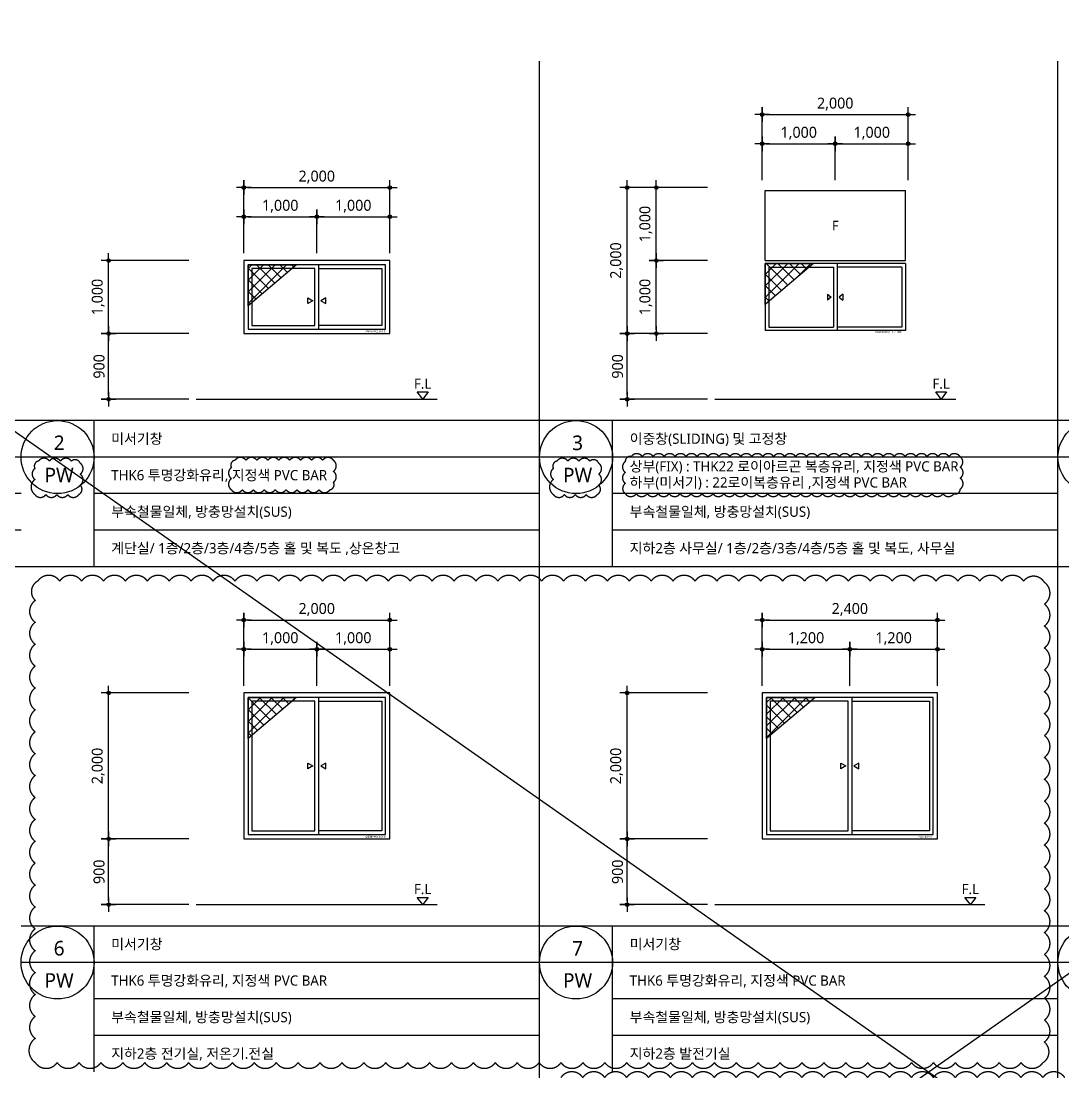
# Model space of a CAD drawing. Header units: millimetres. Extents: x 37653813 to 38677796, y 586285 to 874285.
# Drawn here: x 38523963 to 38538232, y 663783 to 678183 of the extents above; entities that cross this region are included whole.
import ezdxf
from ezdxf.enums import TextEntityAlignment as Align

# ---------------------------------------------------------------- set-up
doc = ezdxf.new("R2010")
doc.units = ezdxf.units.MM
doc.header["$LTSCALE"] = 1000
doc.header["$MEASUREMENT"] = 0
doc.header["$PDSIZE"] = -10
doc.linetypes.add('ACAD_ISO03W100', pattern=[30, 12, -18])
doc.linetypes.add('CEN', pattern=[62, 60, -1, 0, -1])
doc.layers.get('0').update_dxf_attribs({"linetype": 'CONTINUOUS'})
doc.layers.get('Defpoints').update_dxf_attribs({"color": 161, "linetype": 'CONTINUOUS'})
for name, color, linetype in [('BOX', 6, 'CONTINUOUS'), ('center(창호)', 1, 'CEN'), ('dim0', 7, 'CONTINUOUS'), ('hatch', 8, 'CONTINUOUS'), ('SYM', 7, 'CONTINUOUS'), ('TEX', 3, 'CONTINUOUS'), ('TEXT', 3, 'CONTINUOUS'), ('txt', 3, 'CONTINUOUS'), ('VE변경사항적용-20220616', 10, 'CONTINUOUS'), ('WID', 4, 'CONTINUOUS'), ('WIN-G', 252, 'CONTINUOUS')]:
    doc.layers.add(name, color=color, linetype=linetype)
doc.styles.add('나눔바른고딕', font='NanumBarunGothic.ttf')
doc.dimstyles.new('A1-100', dxfattribs={"dimtxt": 3, "dimasz": 1, "dimexe": 2, "dimexo": 2, "dimgap": 1, "dimtad": 1, "dimdec": 0, "dimzin": 12, "dimdsep": 46, "dimlunit": 6, "dimtxsty": '나눔바른고딕', "dimblk1": 'DIMDOT', "dimblk2": 'DIMDOT', "dimsah": 1, "dimcen": -1, "dimdle": 2, "dimclrd": 256, "dimclre": 256, "dimclrt": 3, "dimadec": 0, "dimazin": 0, "dimtfac": 1, "dimtdec": 0, "dimtix": 1, "dimtmove": 2, "dimatfit": 3, "dimldrblk": 'DIMDOT', "dimfxl": 1, "dimtvp": 1, "dimtolj": 1, "dimtzin": 12, "dimlwd": -1, "dimlwe": -1, "dimarcsym": 0})

# ---------------------------------------------------------------- blocks, each defined once
blk = doc.blocks.new('DIMDOT')
at = {"linetype": 'Continuous'}
for p, q in [((-2, 0), (2, 0)), ((0, -2), (0, 2))]:
    blk.add_line(p, q, dxfattribs=at)
for radius in [0.5, 0.25]:
    blk.add_circle((0, 0), radius, dxfattribs=at)
blk = doc.blocks.new('*D641')
at = {"layer": 'Defpoints', "color": 0, "transparency": 16777216}
for p in [(38532663, 674901), (38533463, 674901), (38533463, 673901)]:
    blk.add_point(p, dxfattribs=at)
at = {"layer": 'dim0', "transparency": 16777216}
for p, q in [((38533363, 674901), (38532563, 674901)), ((38532663, 673951), (38532663, 674851)), ((38533363, 673901), (38532563, 673901))]:
    blk.add_line(p, q, dxfattribs=at)
at = {"layer": 'dim0', "transparency": 16777216, "xscale": 50, "yscale": 50, "zscale": 50}
for p, rotation in [((38532663, 674901), 90), ((38532663, 673901), 270)]:
    blk.add_blockref('DIMDOT', p, dxfattribs=dict(at, rotation=rotation))
at = {"layer": 'dim0', "color": 3, "transparency": 16777216, "insert": (38532520, 674401), "char_height": 150, "attachment_point": 5, "rotation": 90, "style": '나눔바른고딕'}
blk.add_mtext('\\A1;1,000', dxfattribs=at)
blk = doc.blocks.new('*D642')
at = {"layer": 'Defpoints', "color": 0, "transparency": 16777216}
for p in [(38532263, 673901), (38533463, 673901), (38533463, 673001)]:
    blk.add_point(p, dxfattribs=at)
at = {"layer": 'dim0', "transparency": 16777216}
for p, q in [((38533363, 673901), (38532163, 673901)), ((38532263, 673051), (38532263, 673851)), ((38533363, 673001), (38532163, 673001))]:
    blk.add_line(p, q, dxfattribs=at)
at = {"layer": 'dim0', "transparency": 16777216, "xscale": 50, "yscale": 50, "zscale": 50}
for p, rotation in [((38532263, 673901), 90), ((38532263, 673001), 270)]:
    blk.add_blockref('DIMDOT', p, dxfattribs=dict(at, rotation=rotation))
at = {"layer": 'dim0', "color": 3, "transparency": 16777216, "insert": (38532132, 673451), "char_height": 150, "attachment_point": 5, "rotation": 90, "style": '나눔바른고딕'}
blk.add_mtext('\\A1;900', dxfattribs=at)
blk = doc.blocks.new('*D643')
at = {"layer": 'Defpoints', "color": 0, "transparency": 16777216}
for p in [(38535113, 676501), (38534113, 675901), (38535113, 675901)]:
    blk.add_point(p, dxfattribs=at)
at = {"layer": 'dim0', "transparency": 16777216}
for p, q in [((38534113, 676001), (38534113, 676601)), ((38535113, 676001), (38535113, 676601)), ((38534163, 676501), (38535063, 676501))]:
    blk.add_line(p, q, dxfattribs=at)
at = {"layer": 'dim0', "transparency": 16777216, "xscale": 50, "yscale": 50, "zscale": 50, "rotation": 180}
blk.add_blockref('DIMDOT', (38534113, 676501), dxfattribs=at)
at = {"layer": 'dim0', "transparency": 16777216, "xscale": 50, "yscale": 50, "zscale": 50}
blk.add_blockref('DIMDOT', (38535113, 676501), dxfattribs=at)
at = {"layer": 'dim0', "color": 3, "transparency": 16777216, "insert": (38534613, 676645), "char_height": 150, "attachment_point": 5, "style": '나눔바른고딕'}
blk.add_mtext('\\A1;1,000', dxfattribs=at)
blk = doc.blocks.new('*D644')
at = {"layer": 'Defpoints', "color": 0, "transparency": 16777216}
for p in [(38536113, 676901), (38534113, 675901), (38536113, 675901)]:
    blk.add_point(p, dxfattribs=at)
at = {"layer": 'dim0', "transparency": 16777216}
for p, q in [((38534113, 676001), (38534113, 677001)), ((38536113, 676001), (38536113, 677001)), ((38534163, 676901), (38536063, 676901))]:
    blk.add_line(p, q, dxfattribs=at)
at = {"layer": 'dim0', "transparency": 16777216, "xscale": 50, "yscale": 50, "zscale": 50, "rotation": 180}
blk.add_blockref('DIMDOT', (38534113, 676901), dxfattribs=at)
at = {"layer": 'dim0', "transparency": 16777216, "xscale": 50, "yscale": 50, "zscale": 50}
blk.add_blockref('DIMDOT', (38536113, 676901), dxfattribs=at)
at = {"layer": 'dim0', "color": 3, "transparency": 16777216, "insert": (38535113, 677045), "char_height": 150, "attachment_point": 5, "style": '나눔바른고딕'}
blk.add_mtext('\\A1;2,000', dxfattribs=at)
blk = doc.blocks.new('*D645')
at = {"layer": 'Defpoints', "color": 0, "transparency": 16777216}
for p in [(38536113, 676501), (38535113, 675901), (38536113, 675901)]:
    blk.add_point(p, dxfattribs=at)
at = {"layer": 'dim0', "transparency": 16777216}
for p, q in [((38535113, 676001), (38535113, 676601)), ((38536113, 676001), (38536113, 676601)), ((38535163, 676501), (38536063, 676501))]:
    blk.add_line(p, q, dxfattribs=at)
at = {"layer": 'dim0', "transparency": 16777216, "xscale": 50, "yscale": 50, "zscale": 50, "rotation": 180}
blk.add_blockref('DIMDOT', (38535113, 676501), dxfattribs=at)
at = {"layer": 'dim0', "transparency": 16777216, "xscale": 50, "yscale": 50, "zscale": 50}
blk.add_blockref('DIMDOT', (38536113, 676501), dxfattribs=at)
at = {"layer": 'dim0', "color": 3, "transparency": 16777216, "insert": (38535613, 676645), "char_height": 150, "attachment_point": 5, "style": '나눔바른고딕'}
blk.add_mtext('\\A1;1,000', dxfattribs=at)
blk = doc.blocks.new('A$C7b43b290')
at = {"ltscale": 1000}
blk.add_wipeout([(94, 2010), (2094, 2010), (2094, 10), (94, 10)], dxfattribs=at).dxf.layer = 'WID'
at = {"layer": 'WID', "ltscale": 1000}
for p, q in [((134, 1970), (2054, 1970)), ((134, 1010), (134, 1970)), ((2054, 1010), (2054, 1970)), ((2054, 970), (134, 970)), ((134, 970), (134, 50)), ((1119, 970), (1119, 50)), ((2054, 970), (2054, 50)), ((2054, 50), (134, 50))]:
    blk.add_line(p, q, dxfattribs=at)
blk.add_lwpolyline([(134, 1010), (2054, 1010)], dxfattribs=at)
at = {"layer": 'WIN-G'}
for p, q in [((184, 920), (184, 100)), ((184, 920), (1069, 920)), ((1069, 920), (1069, 100)), ((2004, 920), (1119, 920)), ((2004, 920), (2004, 100)), ((989, 550), (1039, 510)), ((989, 550), (989, 470)), ((1039, 510), (989, 470)), ((1199, 550), (1149, 510)), ((1149, 510), (1199, 470)), ((1199, 550), (1199, 470)), ((184, 100), (1069, 100)), ((2004, 100), (1119, 100))]:
    blk.add_line(p, q, dxfattribs=at)
at = {"layer": 'Defpoints', "style": '나눔바른고딕'}
blk.add_text('AW(2.0X2.0)-미서기+FIX', height=25, dxfattribs=at).set_placement((1639, 20))
blk = doc.blocks.new('*D646')
at = {"layer": 'Defpoints', "color": 0, "transparency": 16777216}
for p in [(38532663, 675901), (38533463, 675901), (38533463, 674901)]:
    blk.add_point(p, dxfattribs=at)
at = {"layer": 'dim0', "transparency": 16777216}
for p, q in [((38533363, 675901), (38532563, 675901)), ((38532663, 674951), (38532663, 675851)), ((38533363, 674901), (38532563, 674901))]:
    blk.add_line(p, q, dxfattribs=at)
at = {"layer": 'dim0', "transparency": 16777216, "xscale": 50, "yscale": 50, "zscale": 50}
for p, rotation in [((38532663, 675901), 90), ((38532663, 674901), 270)]:
    blk.add_blockref('DIMDOT', p, dxfattribs=dict(at, rotation=rotation))
at = {"layer": 'dim0', "color": 3, "transparency": 16777216, "insert": (38532520, 675401), "char_height": 150, "attachment_point": 5, "rotation": 90, "style": '나눔바른고딕'}
blk.add_mtext('\\A1;1,000', dxfattribs=at)
blk = doc.blocks.new('*D647')
at = {"layer": 'Defpoints', "color": 0, "transparency": 16777216}
for p in [(38532263, 675901), (38533463, 675901), (38533463, 673901)]:
    blk.add_point(p, dxfattribs=at)
at = {"layer": 'dim0', "transparency": 16777216}
for p, q in [((38533363, 675901), (38532163, 675901)), ((38532263, 673951), (38532263, 675851)), ((38533363, 673901), (38532163, 673901))]:
    blk.add_line(p, q, dxfattribs=at)
at = {"layer": 'dim0', "transparency": 16777216, "xscale": 50, "yscale": 50, "zscale": 50}
for p, rotation in [((38532263, 675901), 90), ((38532263, 673901), 270)]:
    blk.add_blockref('DIMDOT', p, dxfattribs=dict(at, rotation=rotation))
at = {"layer": 'dim0', "color": 3, "transparency": 16777216, "insert": (38532120, 674901), "char_height": 150, "attachment_point": 5, "rotation": 90, "style": '나눔바른고딕'}
blk.add_mtext('\\A1;2,000', dxfattribs=at)
blk = doc.blocks.new('AW(2.0X1.0)')
at = {"ltscale": 1000}
blk.add_wipeout([(887455, -28823), (889455, -28823), (889455, -27823), (887455, -27823)], dxfattribs=at).dxf.layer = 'WID'
at = {"layer": 'WID', "ltscale": 1000}
blk.add_line((888480, -27883), (888480, -28763), dxfattribs=at)
for points in [[(887455, -28823), (889455, -28823), (889455, -27823), (887455, -27823)], [(887515, -28763), (889395, -28763), (889395, -27883), (887515, -27883)]]:
    blk.add_lwpolyline(points, close=True, dxfattribs=at)
at = {"layer": 'WIN-G'}
for points in [[(888430, -27933), (887565, -27933), (887565, -28713), (888430, -28713)], [(888331, -28333), (888400, -28373), (888331, -28413)], [(888579, -28333), (888510, -28373), (888579, -28413)]]:
    blk.add_lwpolyline(points, close=True, dxfattribs=at)
blk.add_lwpolyline([(888480, -27933), (889345, -27933), (889345, -28713), (888480, -28713)], dxfattribs=at)
at = {"layer": 'Defpoints', "style": '나눔바른고딕'}
blk.add_text('상온용AW(2.0X1.0)', height=25, dxfattribs=at).set_placement((889119, -28806))
blk = doc.blocks.new('*D652')
at = {"layer": 'Defpoints', "color": 0, "transparency": 16777216}
for p in [(38525163, 674901), (38526363, 674901), (38526363, 673901)]:
    blk.add_point(p, dxfattribs=at)
at = {"layer": 'dim0', "transparency": 16777216}
for p, q in [((38526263, 674901), (38525063, 674901)), ((38525163, 673951), (38525163, 674851)), ((38526263, 673901), (38525063, 673901))]:
    blk.add_line(p, q, dxfattribs=at)
at = {"layer": 'dim0', "transparency": 16777216, "xscale": 50, "yscale": 50, "zscale": 50}
for p, rotation in [((38525163, 674901), 90), ((38525163, 673901), 270)]:
    blk.add_blockref('DIMDOT', p, dxfattribs=dict(at, rotation=rotation))
at = {"layer": 'dim0', "color": 3, "transparency": 16777216, "insert": (38525020, 674401), "char_height": 150, "attachment_point": 5, "rotation": 90, "style": '나눔바른고딕'}
blk.add_mtext('\\A1;1,000', dxfattribs=at)
blk = doc.blocks.new('*D653')
at = {"layer": 'Defpoints', "color": 0, "transparency": 16777216}
for p in [(38525163, 673901), (38526363, 673901), (38526363, 673001)]:
    blk.add_point(p, dxfattribs=at)
at = {"layer": 'dim0', "transparency": 16777216}
for p, q in [((38526263, 673901), (38525063, 673901)), ((38525163, 673051), (38525163, 673851)), ((38526263, 673001), (38525063, 673001))]:
    blk.add_line(p, q, dxfattribs=at)
at = {"layer": 'dim0', "transparency": 16777216, "xscale": 50, "yscale": 50, "zscale": 50}
for p, rotation in [((38525163, 673901), 90), ((38525163, 673001), 270)]:
    blk.add_blockref('DIMDOT', p, dxfattribs=dict(at, rotation=rotation))
at = {"layer": 'dim0', "color": 3, "transparency": 16777216, "insert": (38525032, 673451), "char_height": 150, "attachment_point": 5, "rotation": 90, "style": '나눔바른고딕'}
blk.add_mtext('\\A1;900', dxfattribs=at)
blk = doc.blocks.new('*D654')
at = {"layer": 'Defpoints', "color": 0, "transparency": 16777216}
for p in [(38528013, 675501), (38527013, 674901), (38528013, 674901)]:
    blk.add_point(p, dxfattribs=at)
at = {"layer": 'dim0', "transparency": 16777216}
for p, q in [((38527013, 675001), (38527013, 675601)), ((38528013, 675001), (38528013, 675601)), ((38527063, 675501), (38527963, 675501))]:
    blk.add_line(p, q, dxfattribs=at)
at = {"layer": 'dim0', "transparency": 16777216, "xscale": 50, "yscale": 50, "zscale": 50, "rotation": 180}
blk.add_blockref('DIMDOT', (38527013, 675501), dxfattribs=at)
at = {"layer": 'dim0', "transparency": 16777216, "xscale": 50, "yscale": 50, "zscale": 50}
blk.add_blockref('DIMDOT', (38528013, 675501), dxfattribs=at)
at = {"layer": 'dim0', "color": 3, "transparency": 16777216, "insert": (38527513, 675645), "char_height": 150, "attachment_point": 5, "style": '나눔바른고딕'}
blk.add_mtext('\\A1;1,000', dxfattribs=at)
blk = doc.blocks.new('*D655')
at = {"layer": 'Defpoints', "color": 0, "transparency": 16777216}
for p in [(38529013, 675901), (38527013, 674901), (38529013, 674901)]:
    blk.add_point(p, dxfattribs=at)
at = {"layer": 'dim0', "transparency": 16777216}
for p, q in [((38527013, 675001), (38527013, 676001)), ((38529013, 675001), (38529013, 676001)), ((38527063, 675901), (38528963, 675901))]:
    blk.add_line(p, q, dxfattribs=at)
at = {"layer": 'dim0', "transparency": 16777216, "xscale": 50, "yscale": 50, "zscale": 50, "rotation": 180}
blk.add_blockref('DIMDOT', (38527013, 675901), dxfattribs=at)
at = {"layer": 'dim0', "transparency": 16777216, "xscale": 50, "yscale": 50, "zscale": 50}
blk.add_blockref('DIMDOT', (38529013, 675901), dxfattribs=at)
at = {"layer": 'dim0', "color": 3, "transparency": 16777216, "insert": (38528013, 676045), "char_height": 150, "attachment_point": 5, "style": '나눔바른고딕'}
blk.add_mtext('\\A1;2,000', dxfattribs=at)
blk = doc.blocks.new('*D656')
at = {"layer": 'Defpoints', "color": 0, "transparency": 16777216}
for p in [(38529013, 675501), (38528013, 674901), (38529013, 674901)]:
    blk.add_point(p, dxfattribs=at)
at = {"layer": 'dim0', "transparency": 16777216}
for p, q in [((38528013, 675001), (38528013, 675601)), ((38529013, 675001), (38529013, 675601)), ((38528063, 675501), (38528963, 675501))]:
    blk.add_line(p, q, dxfattribs=at)
at = {"layer": 'dim0', "transparency": 16777216, "xscale": 50, "yscale": 50, "zscale": 50, "rotation": 180}
blk.add_blockref('DIMDOT', (38528013, 675501), dxfattribs=at)
at = {"layer": 'dim0', "transparency": 16777216, "xscale": 50, "yscale": 50, "zscale": 50}
blk.add_blockref('DIMDOT', (38529013, 675501), dxfattribs=at)
at = {"layer": 'dim0', "color": 3, "transparency": 16777216, "insert": (38528513, 675645), "char_height": 150, "attachment_point": 5, "style": '나눔바른고딕'}
blk.add_mtext('\\A1;1,000', dxfattribs=at)
blk = doc.blocks.new('A$C2DB153E7')
at = {"layer": 'hatch'}
h = blk.add_hatch(dxfattribs=at)
h.set_pattern_fill('_USER', color=252, scale=112.5, angle=45, double=1, pattern_type=0)
h.set_pattern_definition([(45, (-5906.34, -13786.88), (-79.5495, 79.5495), []), (135, (-5906.34, -13786.88), (-79.5495, -79.5495), [])])
h.paths.add_polyline_path([(663, 0), (0, -562), (0, 0)])
at = {"layer": 'hatch', "color": 252}
blk.add_lwpolyline([(663, 0), (0, -562), (0, 0)], close=True, dxfattribs=at)
blk = doc.blocks.new('*D666')
at = {"layer": 'Defpoints', "color": 0, "transparency": 16777216}
for p in [(38525163, 668976), (38526363, 668976), (38526363, 666976)]:
    blk.add_point(p, dxfattribs=at)
at = {"layer": 'dim0', "transparency": 16777216}
for p, q in [((38526263, 668976), (38525063, 668976)), ((38525163, 667026), (38525163, 668926)), ((38526263, 666976), (38525063, 666976))]:
    blk.add_line(p, q, dxfattribs=at)
at = {"layer": 'dim0', "transparency": 16777216, "xscale": 50, "yscale": 50, "zscale": 50}
for p, rotation in [((38525163, 668976), 90), ((38525163, 666976), 270)]:
    blk.add_blockref('DIMDOT', p, dxfattribs=dict(at, rotation=rotation))
at = {"layer": 'dim0', "color": 3, "transparency": 16777216, "insert": (38525020, 667976), "char_height": 150, "attachment_point": 5, "rotation": 90, "style": '나눔바른고딕'}
blk.add_mtext('\\A1;2,000', dxfattribs=at)
blk = doc.blocks.new('*D667')
at = {"layer": 'Defpoints', "color": 0, "transparency": 16777216}
for p in [(38525163, 666976), (38526363, 666976), (38526363, 666076)]:
    blk.add_point(p, dxfattribs=at)
at = {"layer": 'dim0', "transparency": 16777216}
for p, q in [((38526263, 666976), (38525063, 666976)), ((38525163, 666126), (38525163, 666926)), ((38526263, 666076), (38525063, 666076))]:
    blk.add_line(p, q, dxfattribs=at)
at = {"layer": 'dim0', "transparency": 16777216, "xscale": 50, "yscale": 50, "zscale": 50}
for p, rotation in [((38525163, 666976), 90), ((38525163, 666076), 270)]:
    blk.add_blockref('DIMDOT', p, dxfattribs=dict(at, rotation=rotation))
at = {"layer": 'dim0', "color": 3, "transparency": 16777216, "insert": (38525032, 666526), "char_height": 150, "attachment_point": 5, "rotation": 90, "style": '나눔바른고딕'}
blk.add_mtext('\\A1;900', dxfattribs=at)
blk = doc.blocks.new('*D668')
at = {"layer": 'Defpoints', "color": 0, "transparency": 16777216}
for p in [(38528013, 669576), (38527013, 668976), (38528013, 668976)]:
    blk.add_point(p, dxfattribs=at)
at = {"layer": 'dim0', "transparency": 16777216}
for p, q in [((38527013, 669076), (38527013, 669676)), ((38528013, 669076), (38528013, 669676)), ((38527063, 669576), (38527963, 669576))]:
    blk.add_line(p, q, dxfattribs=at)
at = {"layer": 'dim0', "transparency": 16777216, "xscale": 50, "yscale": 50, "zscale": 50, "rotation": 180}
blk.add_blockref('DIMDOT', (38527013, 669576), dxfattribs=at)
at = {"layer": 'dim0', "transparency": 16777216, "xscale": 50, "yscale": 50, "zscale": 50}
blk.add_blockref('DIMDOT', (38528013, 669576), dxfattribs=at)
at = {"layer": 'dim0', "color": 3, "transparency": 16777216, "insert": (38527513, 669720), "char_height": 150, "attachment_point": 5, "style": '나눔바른고딕'}
blk.add_mtext('\\A1;1,000', dxfattribs=at)
blk = doc.blocks.new('*D669')
at = {"layer": 'Defpoints', "color": 0, "transparency": 16777216}
for p in [(38529013, 669976), (38527013, 668976), (38529013, 668976)]:
    blk.add_point(p, dxfattribs=at)
at = {"layer": 'dim0', "transparency": 16777216}
for p, q in [((38527013, 669076), (38527013, 670076)), ((38529013, 669076), (38529013, 670076)), ((38527063, 669976), (38528963, 669976))]:
    blk.add_line(p, q, dxfattribs=at)
at = {"layer": 'dim0', "transparency": 16777216, "xscale": 50, "yscale": 50, "zscale": 50, "rotation": 180}
blk.add_blockref('DIMDOT', (38527013, 669976), dxfattribs=at)
at = {"layer": 'dim0', "transparency": 16777216, "xscale": 50, "yscale": 50, "zscale": 50}
blk.add_blockref('DIMDOT', (38529013, 669976), dxfattribs=at)
at = {"layer": 'dim0', "color": 3, "transparency": 16777216, "insert": (38528013, 670120), "char_height": 150, "attachment_point": 5, "style": '나눔바른고딕'}
blk.add_mtext('\\A1;2,000', dxfattribs=at)
blk = doc.blocks.new('*D670')
at = {"layer": 'Defpoints', "color": 0, "transparency": 16777216}
for p in [(38529013, 669576), (38528013, 668976), (38529013, 668976)]:
    blk.add_point(p, dxfattribs=at)
at = {"layer": 'dim0', "transparency": 16777216}
for p, q in [((38528013, 669076), (38528013, 669676)), ((38529013, 669076), (38529013, 669676)), ((38528063, 669576), (38528963, 669576))]:
    blk.add_line(p, q, dxfattribs=at)
at = {"layer": 'dim0', "transparency": 16777216, "xscale": 50, "yscale": 50, "zscale": 50, "rotation": 180}
blk.add_blockref('DIMDOT', (38528013, 669576), dxfattribs=at)
at = {"layer": 'dim0', "transparency": 16777216, "xscale": 50, "yscale": 50, "zscale": 50}
blk.add_blockref('DIMDOT', (38529013, 669576), dxfattribs=at)
at = {"layer": 'dim0', "color": 3, "transparency": 16777216, "insert": (38528513, 669720), "char_height": 150, "attachment_point": 5, "style": '나눔바른고딕'}
blk.add_mtext('\\A1;1,000', dxfattribs=at)
blk = doc.blocks.new('*D671')
at = {"layer": 'Defpoints', "color": 0, "transparency": 16777216}
for p in [(38532263, 668976), (38533463, 668976), (38533463, 666976)]:
    blk.add_point(p, dxfattribs=at)
at = {"layer": 'dim0', "transparency": 16777216}
for p, q in [((38533363, 668976), (38532163, 668976)), ((38532263, 667026), (38532263, 668926)), ((38533363, 666976), (38532163, 666976))]:
    blk.add_line(p, q, dxfattribs=at)
at = {"layer": 'dim0', "transparency": 16777216, "xscale": 50, "yscale": 50, "zscale": 50}
for p, rotation in [((38532263, 668976), 90), ((38532263, 666976), 270)]:
    blk.add_blockref('DIMDOT', p, dxfattribs=dict(at, rotation=rotation))
at = {"layer": 'dim0', "color": 3, "transparency": 16777216, "insert": (38532120, 667976), "char_height": 150, "attachment_point": 5, "rotation": 90, "style": '나눔바른고딕'}
blk.add_mtext('\\A1;2,000', dxfattribs=at)
blk = doc.blocks.new('*D672')
at = {"layer": 'Defpoints', "color": 0, "transparency": 16777216}
for p in [(38532263, 666976), (38533463, 666976), (38533463, 666076)]:
    blk.add_point(p, dxfattribs=at)
at = {"layer": 'dim0', "transparency": 16777216}
for p, q in [((38533363, 666976), (38532163, 666976)), ((38532263, 666126), (38532263, 666926)), ((38533363, 666076), (38532163, 666076))]:
    blk.add_line(p, q, dxfattribs=at)
at = {"layer": 'dim0', "transparency": 16777216, "xscale": 50, "yscale": 50, "zscale": 50}
for p, rotation in [((38532263, 666976), 90), ((38532263, 666076), 270)]:
    blk.add_blockref('DIMDOT', p, dxfattribs=dict(at, rotation=rotation))
at = {"layer": 'dim0', "color": 3, "transparency": 16777216, "insert": (38532132, 666526), "char_height": 150, "attachment_point": 5, "rotation": 90, "style": '나눔바른고딕'}
blk.add_mtext('\\A1;900', dxfattribs=at)
blk = doc.blocks.new('*D673')
at = {"layer": 'Defpoints', "color": 0, "transparency": 16777216}
for p in [(38535313, 669576), (38534113, 668976), (38535313, 668976)]:
    blk.add_point(p, dxfattribs=at)
at = {"layer": 'dim0', "transparency": 16777216}
for p, q in [((38534113, 669076), (38534113, 669676)), ((38535313, 669076), (38535313, 669676)), ((38534163, 669576), (38535263, 669576))]:
    blk.add_line(p, q, dxfattribs=at)
at = {"layer": 'dim0', "transparency": 16777216, "xscale": 50, "yscale": 50, "zscale": 50, "rotation": 180}
blk.add_blockref('DIMDOT', (38534113, 669576), dxfattribs=at)
at = {"layer": 'dim0', "transparency": 16777216, "xscale": 50, "yscale": 50, "zscale": 50}
blk.add_blockref('DIMDOT', (38535313, 669576), dxfattribs=at)
at = {"layer": 'dim0', "color": 3, "transparency": 16777216, "insert": (38534713, 669720), "char_height": 150, "attachment_point": 5, "style": '나눔바른고딕'}
blk.add_mtext('\\A1;1,200', dxfattribs=at)
blk = doc.blocks.new('*D674')
at = {"layer": 'Defpoints', "color": 0, "transparency": 16777216}
for p in [(38536513, 669976), (38534113, 668976), (38536513, 668976)]:
    blk.add_point(p, dxfattribs=at)
at = {"layer": 'dim0', "transparency": 16777216}
for p, q in [((38534113, 669076), (38534113, 670076)), ((38536513, 669076), (38536513, 670076)), ((38534163, 669976), (38536463, 669976))]:
    blk.add_line(p, q, dxfattribs=at)
at = {"layer": 'dim0', "transparency": 16777216, "xscale": 50, "yscale": 50, "zscale": 50, "rotation": 180}
blk.add_blockref('DIMDOT', (38534113, 669976), dxfattribs=at)
at = {"layer": 'dim0', "transparency": 16777216, "xscale": 50, "yscale": 50, "zscale": 50}
blk.add_blockref('DIMDOT', (38536513, 669976), dxfattribs=at)
at = {"layer": 'dim0', "color": 3, "transparency": 16777216, "insert": (38535313, 670120), "char_height": 150, "attachment_point": 5, "style": '나눔바른고딕'}
blk.add_mtext('\\A1;2,400', dxfattribs=at)
blk = doc.blocks.new('*D675')
at = {"layer": 'Defpoints', "color": 0, "transparency": 16777216}
for p in [(38536513, 669576), (38535313, 668976), (38536513, 668976)]:
    blk.add_point(p, dxfattribs=at)
at = {"layer": 'dim0', "transparency": 16777216}
for p, q in [((38535313, 669076), (38535313, 669676)), ((38536513, 669076), (38536513, 669676)), ((38535363, 669576), (38536463, 669576))]:
    blk.add_line(p, q, dxfattribs=at)
at = {"layer": 'dim0', "transparency": 16777216, "xscale": 50, "yscale": 50, "zscale": 50, "rotation": 180}
blk.add_blockref('DIMDOT', (38535313, 669576), dxfattribs=at)
at = {"layer": 'dim0', "transparency": 16777216, "xscale": 50, "yscale": 50, "zscale": 50}
blk.add_blockref('DIMDOT', (38536513, 669576), dxfattribs=at)
at = {"layer": 'dim0', "color": 3, "transparency": 16777216, "insert": (38535913, 669720), "char_height": 150, "attachment_point": 5, "style": '나눔바른고딕'}
blk.add_mtext('\\A1;1,200', dxfattribs=at)

msp = doc.modelspace()

# ---------------------------------------------------------------- linework, layer by layer
at = {"layer": 'BOX', "color": 3}
for p, q in [((38531063.4, 649933.2), (38531063.4, 677633.2)), ((38538163.4, 649933.2), (38538163.4, 677633.2)), ((38516863.4, 670708.2), (38552363.4, 670708.2))]:
    msp.add_line(p, q, dxfattribs=at)
at = {"layer": 'BOX'}
for p, q in [((38523963.4, 672708.2), (38516863.4, 672708.2)), ((38531063.4, 672708.2), (38523963.4, 672708.2)), ((38524963.4, 670708.2), (38524963.4, 672708.2)), ((38538163.4, 672708.2), (38531063.4, 672708.2)), ((38532063.4, 670708.2), (38532063.4, 672708.2)), ((38545263.4, 672708.2), (38538163.4, 672708.2)), ((38531063.4, 665783.2), (38523963.4, 665783.2)), ((38524963.4, 663783.2), (38524963.4, 665783.2)), ((38538163.4, 665783.2), (38531063.4, 665783.2)), ((38532063.4, 663783.2), (38532063.4, 665783.2)), ((38545263.4, 665783.2), (38538163.4, 665783.2))]:
    msp.add_line(p, q, dxfattribs=at)
at = {"layer": 'BOX', "color": 5}
for p, q in [((38523963.4, 672208.2), (38517863.4, 672208.2)), ((38531063.4, 672208.2), (38524963.4, 672208.2)), ((38538163.4, 672208.2), (38532063.4, 672208.2)), ((38523963.4, 671708.2), (38517863.4, 671708.2)), ((38531063.4, 671708.2), (38524963.4, 671708.2)), ((38538163.4, 671708.2), (38532063.4, 671708.2)), ((38523963.4, 671208.2), (38517863.4, 671208.2)), ((38531063.4, 671208.2), (38524963.4, 671208.2)), ((38538163.4, 671208.2), (38532063.4, 671208.2)), ((38531063.4, 665283.2), (38524963.4, 665283.2)), ((38538163.4, 665283.2), (38532063.4, 665283.2)), ((38531063.4, 664783.2), (38524963.4, 664783.2)), ((38538163.4, 664783.2), (38532063.4, 664783.2)), ((38531063.4, 664283.2), (38524963.4, 664283.2)), ((38538163.4, 664283.2), (38532063.4, 664283.2))]:
    msp.add_line(p, q, dxfattribs=at)
at = {"layer": 'BOX', "color": 6}
for p, q in [((38524963.4, 672208.2), (38523963.4, 672208.2)), ((38532063.4, 672208.2), (38531063.4, 672208.2)), ((38539163.4, 672208.2), (38538163.4, 672208.2)), ((38524963.4, 665283.2), (38523963.4, 665283.2)), ((38532063.4, 665283.2), (38531063.4, 665283.2)), ((38539163.4, 665283.2), (38538163.4, 665283.2))]:
    msp.add_line(p, q, dxfattribs=at)
for centre in [(38524463.4, 672208.2), (38531563.4, 672208.2), (38538663.4, 672208.2), (38524463.4, 665283.2), (38531563.4, 665283.2), (38538663.4, 665283.2)]:
    msp.add_circle(centre, 500, dxfattribs=at)
at = {"layer": 'center(창호)', "ltscale": 1000}
for p, q in [((38526363.4, 673000.9), (38529663.4, 673000.9)), ((38533463.4, 673000.9), (38536763.4, 673000.9)), ((38526363.4, 666075.9), (38529663.4, 666075.9)), ((38533463.4, 666075.9), (38537163.4, 666075.9))]:
    msp.add_line(p, q, dxfattribs=at)
at = {"layer": 'SYM'}
for points in [[(38529388.4, 673100.9), (38529538.4, 673100.9), (38529463.4, 673000.9), (38529388.4, 673100.9)], [(38536488.4, 673100.9), (38536638.4, 673100.9), (38536563.4, 673000.9), (38536488.4, 673100.9)], [(38529388.4, 666175.9), (38529538.4, 666175.9), (38529463.4, 666075.9), (38529388.4, 666175.9)], [(38536888.4, 666175.9), (38537038.4, 666175.9), (38536963.4, 666075.9), (38536888.4, 666175.9)]]:
    msp.add_lwpolyline(points, dxfattribs=at)
at = {"layer": 'VE변경사항적용-20220616', "linetype": 'ACAD_ISO03W100'}
for points in [[(38526843.5, 671761.5, 0.5205671), (38526993.5, 671761.5, 0.5205671), (38527143.5, 671761.5, 0.5205671), (38527293.5, 671761.5, 0.5205671), (38527443.5, 671761.5, 0.5205671), (38527593.5, 671761.5, 0.5205671), (38527743.5, 671761.5, 0.5205671), (38527893.5, 671761.5, 0.5205671), (38528043.5, 671761.5, 0.5205671), (38528193.5, 671761.5, 0.5205671), (38528242, 671863, 0.5205671), (38528242, 672013, 0.5205671), (38528242, 672163, 0.5205671), (38528093.1, 672164.1, 0.5205671), (38527943.1, 672164.1, 0.5205671), (38527793.1, 672164.1, 0.5205671), (38527643.1, 672164.1, 0.5205671), (38527493.1, 672164.1, 0.5205671), (38527343.1, 672164.1, 0.5205671), (38527193.1, 672164.1, 0.5205671), (38527043.1, 672164.1, 0.5205671), (38526893.1, 672164.1, 0.5205671), (38526843.5, 672063.7, 0.5205671), (38526843.5, 671913.7, 0.5205671)], [(38532238.4, 671707.2, 0.5205671), (38532388.4, 671707.2, 0.5205671), (38532538.4, 671707.2, 0.5205671), (38532688.4, 671707.2, 0.5205671), (38532838.4, 671707.2, 0.5205671), (38532988.4, 671707.2, 0.5205671), (38533138.4, 671707.2, 0.5205671), (38533288.4, 671707.2, 0.5205671), (38533438.4, 671707.2, 0.5205671), (38533588.4, 671707.2, 0.5205671), (38533738.4, 671707.2, 0.5205671), (38533888.4, 671707.2, 0.5205671), (38534038.4, 671707.2, 0.5205671), (38534188.4, 671707.2, 0.5205671), (38534338.4, 671707.2, 0.5205671), (38534488.4, 671707.2, 0.5205671), (38534638.4, 671707.2, 0.5205671), (38534788.4, 671707.2, 0.5205671), (38534938.4, 671707.2, 0.5205671), (38535088.4, 671707.2, 0.5205671), (38535238.4, 671707.2, 0.5205671), (38535388.4, 671707.2, 0.5205671), (38535538.4, 671707.2, 0.5205671), (38535688.4, 671707.2, 0.5205671), (38535838.4, 671707.2, 0.5205671), (38535988.4, 671707.2, 0.5205671), (38536138.4, 671707.2, 0.5205671), (38536288.4, 671707.2, 0.5205671), (38536438.4, 671707.2, 0.5205671), (38536588.4, 671707.2, 0.5205671), (38536738.4, 671707.2, 0.5205671), (38536825.1, 671770.5, 0.5205671), (38536825.1, 671920.5, 0.5205671), (38536825.1, 672070.5, 0.5205671), (38536820.1, 672215.6, 0.5205671), (38536670.1, 672215.6, 0.5205671), (38536520.1, 672215.6, 0.5205671), (38536370.1, 672215.6, 0.5205671), (38536220.1, 672215.6, 0.5205671), (38536070.1, 672215.6, 0.5205671), (38535920.1, 672215.6, 0.5205671), (38535770.1, 672215.6, 0.5205671), (38535620.1, 672215.6, 0.5205671), (38535470.1, 672215.6, 0.5205671), (38535320.1, 672215.6, 0.5205671), (38535170.1, 672215.6, 0.5205671), (38535020.1, 672215.6, 0.5205671), (38534870.1, 672215.6, 0.5205671), (38534720.1, 672215.6, 0.5205671), (38534570.1, 672215.6, 0.5205671), (38534420.1, 672215.6, 0.5205671), (38534270.1, 672215.6, 0.5205671), (38534120.1, 672215.6, 0.5205671), (38533970.1, 672215.6, 0.5205671), (38533820.1, 672215.6, 0.5205671), (38533670.1, 672215.6, 0.5205671), (38533520.1, 672215.6, 0.5205671), (38533370.1, 672215.6, 0.5205671), (38533220.1, 672215.6, 0.5205671), (38533070.1, 672215.6, 0.5205671), (38532920.1, 672215.6, 0.5205671), (38532770.1, 672215.6, 0.5205671), (38532620.1, 672215.6, 0.5205671), (38532470.1, 672215.6, 0.5205671), (38532320.1, 672215.6, 0.5205671), (38532238.4, 672147.3, 0.5205671), (38532238.4, 671997.3, 0.5205671), (38532238.4, 671847.3, 0.5205671)], [(38524153.7, 671695.1, 0.5205671), (38524303.7, 671695.1, 0.5205671), (38524453.7, 671695.1, 0.5205671), (38524603.7, 671695.1, 0.5205671), (38524753.7, 671695.1, 0.5205671), (38524774.2, 671824.6, 0.5205671), (38524774.2, 671974.6, 0.5205671), (38524774.2, 672124.6, 0.5205671), (38524652.6, 672153, 0.5205671), (38524502.6, 672153, 0.5205671), (38524352.6, 672153, 0.5205671), (38524202.6, 672153, 0.5205671), (38524153.7, 672051.8, 0.5205671), (38524153.7, 671901.8, 0.5205671)], [(38531253.7, 671695.1, 0.5205671), (38531403.7, 671695.1, 0.5205671), (38531553.7, 671695.1, 0.5205671), (38531703.7, 671695.1, 0.5205671), (38531853.7, 671695.1, 0.5205671), (38531874.2, 671824.6, 0.5205671), (38531874.2, 671974.6, 0.5205671), (38531874.2, 672124.6, 0.5205671), (38531752.6, 672153, 0.5205671), (38531602.6, 672153, 0.5205671), (38531452.6, 672153, 0.5205671), (38531302.6, 672153, 0.5205671), (38531253.7, 672051.8, 0.5205671), (38531253.7, 671901.8, 0.5205671)]]:
    msp.add_lwpolyline(points, format="xyb", close=True, dxfattribs=at)
msp.add_lwpolyline([(38538256.3, 663707.2, 0.5205671), (38537956.3, 663707.2, 0.5205671), (38537656.3, 663707.2, 0.5205671), (38537356.3, 663707.2, 0.5205671), (38537056.3, 663707.2, 0.5205671), (38536756.3, 663707.2, 0.5205671), (38536456.3, 663707.2, 0.5205671), (38536156.3, 663707.2, 0.5205671), (38535856.3, 663707.2, 0.5205671), (38535556.3, 663707.2, 0.5205671), (38535256.3, 663707.2, 0.5205671), (38534956.3, 663707.2, 0.5205671), (38534656.3, 663707.2, 0.5205671), (38534356.3, 663707.2, 0.5205671), (38534056.3, 663707.2, 0.5205671), (38533756.3, 663707.2, 0.5205671), (38533456.3, 663707.2, 0.5205671), (38533156.3, 663707.2, 0.5205671), (38532856.3, 663707.2, 0.5205671), (38532556.3, 663707.2, 0.5205671), (38532256.3, 663707.2, 0.5205671), (38531956.3, 663707.2, 0.5205671), (38531656.3, 663707.2, 0.5205671), (38531356.3, 663707.2, 0.5205671)], format="xyb", dxfattribs=at)

# ---------------------------------------------------------------- block references
msp.add_blockref('AW(2.0X1.0)', (37639558.4, 702724.1))

# ---------------------------------------------------------------- texts
at = {"layer": 'TEX', "color": 253, "style": '나눔바른고딕'}
for p in [(38529343.5, 673144.7), (38536443.5, 673144.7), (38529343.5, 666219.7), (38536843.5, 666219.7)]:
    msp.add_text('F.L', height=140, dxfattribs=at).set_placement(p)
at = {"layer": 'TEXT', "style": '나눔바른고딕'}
for s, p in [('미서기창', (38525198.2, 672460.2)), ('이중창(SLIDING) 및 고정창', (38532298.2, 672460.2)), ('THK6 투명강화유리, 지정색 PVC BAR', (38525198.2, 671960.8)), ('상부(FIX) : THK22 로이아르곤 복층유리, 지정색 PVC BAR', (38532298.2, 672080.8)), ('하부(미서기) : 22로이복층유리 ,지정색 PVC BAR', (38532298.2, 671860.8)), ('부속철물일체, 방충망설치(SUS)', (38525198.2, 671460.2)), ('부속철물일체, 방충망설치(SUS)', (38532298.2, 671460.2)), ('계단실/ 1층/2층/3층/4층/5층 홀 및 복도 ,상온창고', (38525198.2, 670960.2)), ('지하2층 사무실/ 1층/2층/3층/4층/5층 홀 및 복도, 사무실', (38532298.2, 670960.2)), ('미서기창', (38525198.2, 665535.2)), ('미서기창', (38532298.2, 665535.2)), ('THK6 투명강화유리, 지정색 PVC BAR', (38525198.2, 665035.8)), ('THK6 투명강화유리, 지정색 PVC BAR', (38532298.2, 665035.8)), ('부속철물일체, 방충망설치(SUS)', (38525198.2, 664535.2)), ('부속철물일체, 방충망설치(SUS)', (38532298.2, 664535.2)), ('지하2층 전기실, 저온기.전실', (38525198.2, 664035.2)), ('지하2층 발전기실', (38532298.2, 664035.2))]:
    msp.add_text(s, height=140, dxfattribs=at).set_placement(p, align=Align.MIDDLE_LEFT)
at = {"layer": 'txt', "style": '나눔바른고딕'}
for s, p in [('2', (38524485.2, 672403.9)), ('3', (38531585.2, 672403.9)), ('PW', (38524485.2, 671961.9)), ('PW', (38531585.2, 671961.9)), ('6', (38524485.2, 665478.9)), ('7', (38531585.2, 665478.9)), ('PW', (38524485.2, 665036.9)), ('PW', (38531585.2, 665036.9))]:
    msp.add_text(s, height=200, dxfattribs=at).set_placement(p, align=Align.MIDDLE_CENTER)

# ---------------------------------------------------------------- dimensions: what is measured, and where the dimension line sits
at = {"layer": 'dim0'}
for base, p1, p2, picture, middle in [((38536113.4, 676900.9), (38534113.4, 675900.9), (38536113.4, 675900.9), '*D644', (38535113.4, 677044.8)), ((38535113.4, 676500.9), (38534113.4, 675900.9), (38535113.4, 675900.9), '*D643', (38534613.4, 676644.8)), ((38536113.4, 676500.9), (38535113.4, 675900.9), (38536113.4, 675900.9), '*D645', (38535613.4, 676644.8))]:
    dim = msp.add_linear_dim(base=base, p1=p1, p2=p2, dimstyle='A1-100', override={"dimscale": 50}, dxfattribs=at)
    dim.commit()
    dim.dimension.update_dxf_attribs({"geometry": picture, "text_midpoint": middle})
for base, p1, p2, picture, middle in [((38532263.4, 675900.9), (38533463.4, 673900.9), (38533463.4, 675900.9), '*D647', (38532119.6, 674900.9)), ((38532663.4, 675900.9), (38533463.4, 674900.9), (38533463.4, 675900.9), '*D646', (38532519.6, 675400.9)), ((38525163.4, 674900.9), (38526363.4, 673900.9), (38526363.4, 674900.9), '*D652', (38525019.6, 674400.9)), ((38532663.4, 674900.9), (38533463.4, 673900.9), (38533463.4, 674900.9), '*D641', (38532519.6, 674400.9)), ((38525163.4, 673900.9), (38526363.4, 673000.9), (38526363.4, 673900.9), '*D653', (38525031.8, 673450.9)), ((38532263.4, 673900.9), (38533463.4, 673000.9), (38533463.4, 673900.9), '*D642', (38532131.8, 673450.9)), ((38525163.4, 668975.9), (38526363.4, 666975.9), (38526363.4, 668975.9), '*D666', (38525019.6, 667975.9)), ((38532263.4, 668975.9), (38533463.4, 666975.9), (38533463.4, 668975.9), '*D671', (38532119.6, 667975.9)), ((38525163.4, 666975.9), (38526363.4, 666075.9), (38526363.4, 666975.9), '*D667', (38525031.8, 666525.9)), ((38532263.4, 666975.9), (38533463.4, 666075.9), (38533463.4, 666975.9), '*D672', (38532131.8, 666525.9))]:
    dim = msp.add_linear_dim(base=base, p1=p1, p2=p2, angle=90, dimstyle='A1-100', override={"dimscale": 50}, dxfattribs=at)
    dim.commit()
    dim.dimension.update_dxf_attribs({"geometry": picture, "text_midpoint": middle})

# ---------------------------------------------------------------- wipeouts: each hides what was drawn before it
at = {"ltscale": 1000}
for points in [[(38527013.4, 666975.9), (38529013.4, 666975.9), (38529013.4, 668975.9), (38527013.4, 668975.9)], [(38534113.4, 666975.9), (38536513.4, 666975.9), (38536513.4, 668975.9), (38534113.4, 668975.9)]]:
    msp.add_wipeout(points, dxfattribs=at).dxf.layer = 'WID'

# ---------------------------------------------------------------- next in the draw order: linework, layer by layer
at = {"layer": 'VE변경사항적용-20220616', "linetype": 'ACAD_ISO03W100'}
msp.add_lwpolyline([(38524158, 663911.7, 0.5205671), (38524458, 663911.7, 0.5205671), (38524758, 663911.7, 0.5205671), (38525058, 663911.7, 0.5205671), (38525358, 663911.7, 0.5205671), (38525658, 663911.7, 0.5205671), (38525958, 663911.7, 0.5205671), (38526258, 663911.7, 0.5205671), (38526558, 663911.7, 0.5205671), (38526858, 663911.7, 0.5205671), (38527158, 663911.7, 0.5205671), (38527458, 663911.7, 0.5205671), (38527758, 663911.7, 0.5205671), (38528058, 663911.7, 0.5205671), (38528358, 663911.7, 0.5205671), (38528658, 663911.7, 0.5205671), (38528958, 663911.7, 0.5205671), (38529258, 663911.7, 0.5205671), (38529558, 663911.7, 0.5205671), (38529858, 663911.7, 0.5205671), (38530158, 663911.7, 0.5205671), (38530458, 663911.7, 0.5205671), (38530758, 663911.7, 0.5205671), (38531058, 663911.7, 0.5205671), (38531358, 663911.7, 0.5205671), (38531658, 663911.7, 0.5205671), (38531958, 663911.7, 0.5205671), (38532258, 663911.7, 0.5205671), (38532558, 663911.7, 0.5205671), (38532858, 663911.7, 0.5205671), (38533158, 663911.7, 0.5205671), (38533458, 663911.7, 0.5205671), (38533758, 663911.7, 0.5205671), (38534058, 663911.7, 0.5205671), (38534358, 663911.7, 0.5205671), (38534658, 663911.7, 0.5205671), (38534958, 663911.7, 0.5205671), (38535258, 663911.7, 0.5205671), (38535558, 663911.7, 0.5205671), (38535858, 663911.7, 0.5205671), (38536158, 663911.7, 0.5205671), (38536458, 663911.7, 0.5205671), (38536758, 663911.7, 0.5205671), (38537058, 663911.7, 0.5205671), (38537358, 663911.7, 0.5205671), (38537658, 663911.7, 0.5205671), (38537958, 663911.7, 0.5205671), (38537976.5, 664193.2, 0.5205671), (38537976.5, 664493.2, 0.5205671), (38537976.5, 664793.2, 0.5205671), (38537976.5, 665093.2, 0.5205671), (38537976.5, 665393.2, 0.5205671), (38537976.5, 665693.2, 0.5205671), (38537976.5, 665993.2, 0.5205671), (38537976.5, 666293.2, 0.5205671), (38537976.5, 666593.2, 0.5205671), (38537976.5, 666893.2, 0.5205671), (38537976.5, 667193.2, 0.5205671), (38537976.5, 667493.2, 0.5205671), (38537976.5, 667793.2, 0.5205671), (38537976.5, 668093.2, 0.5205671), (38537976.5, 668393.2, 0.5205671), (38537976.5, 668693.2, 0.5205671), (38537976.5, 668993.2, 0.5205671), (38537976.5, 669293.2, 0.5205671), (38537976.5, 669593.2, 0.5205671), (38537976.5, 669893.2, 0.5205671), (38537976.5, 670193.2, 0.5205671), (38537976.5, 670493.2, 0.5205671), (38537692.6, 670509.4, 0.5205671), (38537392.6, 670509.4, 0.5205671), (38537092.6, 670509.4, 0.5205671), (38536792.6, 670509.4, 0.5205671), (38536492.6, 670509.4, 0.5205671), (38536192.6, 670509.4, 0.5205671), (38535892.6, 670509.4, 0.5205671), (38535592.6, 670509.4, 0.5205671), (38535292.6, 670509.4, 0.5205671), (38534992.6, 670509.4, 0.5205671), (38534692.6, 670509.4, 0.5205671), (38534392.6, 670509.4, 0.5205671), (38534092.6, 670509.4, 0.5205671), (38533792.6, 670509.4, 0.5205671), (38533492.6, 670509.4, 0.5205671), (38533192.6, 670509.4, 0.5205671), (38532892.6, 670509.4, 0.5205671), (38532592.6, 670509.4, 0.5205671), (38532292.6, 670509.4, 0.5205671), (38531992.6, 670509.4, 0.5205671), (38531692.6, 670509.4, 0.5205671), (38531392.6, 670509.4, 0.5205671), (38531092.6, 670509.4, 0.5205671), (38530792.6, 670509.4, 0.5205671), (38530492.6, 670509.4, 0.5205671), (38530192.6, 670509.4, 0.5205671), (38529892.6, 670509.4, 0.5205671), (38529592.6, 670509.4, 0.5205671), (38529292.6, 670509.4, 0.5205671), (38528992.6, 670509.4, 0.5205671), (38528692.6, 670509.4, 0.5205671), (38528392.6, 670509.4, 0.5205671), (38528092.6, 670509.4, 0.5205671), (38527792.6, 670509.4, 0.5205671), (38527492.6, 670509.4, 0.5205671), (38527192.6, 670509.4, 0.5205671), (38526892.6, 670509.4, 0.5205671), (38526592.6, 670509.4, 0.5205671), (38526292.6, 670509.4, 0.5205671), (38525992.6, 670509.4, 0.5205671), (38525692.6, 670509.4, 0.5205671), (38525392.6, 670509.4, 0.5205671), (38525092.6, 670509.4, 0.5205671), (38524792.6, 670509.4, 0.5205671), (38524492.6, 670509.4, 0.5205671), (38524192.6, 670509.4, 0.5205671), (38524158, 670244, 0.5205671), (38524158, 669944, 0.5205671), (38524158, 669644, 0.5205671), (38524158, 669344, 0.5205671), (38524158, 669044, 0.5205671), (38524158, 668744, 0.5205671), (38524158, 668444, 0.5205671), (38524158, 668144, 0.5205671), (38524158, 667844, 0.5205671), (38524158, 667544, 0.5205671), (38524158, 667244, 0.5205671), (38524158, 666944, 0.5205671), (38524158, 666644, 0.5205671), (38524158, 666344, 0.5205671), (38524158, 666044, 0.5205671), (38524158, 665744, 0.5205671), (38524158, 665444, 0.5205671), (38524158, 665144, 0.5205671), (38524158, 664844, 0.5205671), (38524158, 664544, 0.5205671), (38524158, 664244, 0.5205671)], format="xyb", close=True, dxfattribs=at)
at = {"layer": 'WID', "ltscale": 1000}
for p, q in [((38528038.4, 668915.9), (38528038.4, 667035.9)), ((38535338.4, 668915.9), (38535338.4, 667035.9))]:
    msp.add_line(p, q, dxfattribs=at)
for points in [[(38527013.4, 666975.9), (38529013.4, 666975.9), (38529013.4, 668975.9), (38527013.4, 668975.9)], [(38527073.4, 667035.9), (38528953.4, 667035.9), (38528953.4, 668915.9), (38527073.4, 668915.9)], [(38534113.4, 666975.9), (38536513.4, 666975.9), (38536513.4, 668975.9), (38534113.4, 668975.9)], [(38534173.4, 667035.9), (38536453.4, 667035.9), (38536453.4, 668915.9), (38534173.4, 668915.9)]]:
    msp.add_lwpolyline(points, close=True, dxfattribs=at)
at = {"layer": 'WIN-G'}
for points in [[(38527988.4, 668865.9), (38527123.4, 668865.9), (38527123.4, 667085.9), (38527988.4, 667085.9)], [(38535288.4, 668865.9), (38534223.4, 668865.9), (38534223.4, 667085.9), (38535288.4, 667085.9)], [(38527889.1, 668015.9), (38527958.4, 667975.9), (38527889.1, 667935.9)], [(38528137.7, 668015.9), (38528068.4, 667975.9), (38528137.7, 667935.9)], [(38535189.1, 668015.9), (38535258.4, 667975.9), (38535189.1, 667935.9)], [(38535437.7, 668015.9), (38535368.4, 667975.9), (38535437.7, 667935.9)]]:
    msp.add_lwpolyline(points, close=True, dxfattribs=at)
for points in [[(38528038.4, 668865.9), (38528903.4, 668865.9), (38528903.4, 667085.9), (38528038.4, 667085.9)], [(38535338.4, 668865.9), (38536403.4, 668865.9), (38536403.4, 667085.9), (38535338.4, 667085.9)]]:
    msp.add_lwpolyline(points, dxfattribs=at)

# ---------------------------------------------------------------- next in the draw order: block references
at = {"ltscale": 0.1}
for name, p in [('A$C7b43b290', (38534019.6, 673890.5)), ('A$C2DB153E7', (38527073.4, 674840.9)), ('A$C2DB153E7', (38527073.4, 668915.9)), ('A$C2DB153E7', (38534173.4, 668915.9))]:
    msp.add_blockref(name, p, dxfattribs=at)

# ---------------------------------------------------------------- next in the draw order: texts
at = {"layer": 'Defpoints', "style": '나눔바른고딕'}
for s, p in [('상온용AW(2.0X1.0)', (38528677.4, 666992.8)), ('PW(2.4X2.0)', (38536250.3, 666992.8))]:
    msp.add_text(s, height=25, dxfattribs=at).set_placement(p)

# ---------------------------------------------------------------- next in the draw order: dimensions: what is measured, and where the dimension line sits
at = {"layer": 'dim0'}
for base, p1, p2, picture, middle in [((38529013.4, 675900.9), (38527013.4, 674900.9), (38529013.4, 674900.9), '*D655', (38528013.4, 676044.8)), ((38528013.4, 675500.9), (38527013.4, 674900.9), (38528013.4, 674900.9), '*D654', (38527513.4, 675644.8)), ((38529013.4, 675500.9), (38528013.4, 674900.9), (38529013.4, 674900.9), '*D656', (38528513.4, 675644.8)), ((38529013.4, 669975.9), (38527013.4, 668975.9), (38529013.4, 668975.9), '*D669', (38528013.4, 670119.8)), ((38536513.4, 669975.9), (38534113.4, 668975.9), (38536513.4, 668975.9), '*D674', (38535313.4, 670119.8)), ((38528013.4, 669575.9), (38527013.4, 668975.9), (38528013.4, 668975.9), '*D668', (38527513.4, 669719.8)), ((38529013.4, 669575.9), (38528013.4, 668975.9), (38529013.4, 668975.9), '*D670', (38528513.4, 669719.8)), ((38535313.4, 669575.9), (38534113.4, 668975.9), (38535313.4, 668975.9), '*D673', (38534713.4, 669719.8)), ((38536513.4, 669575.9), (38535313.4, 668975.9), (38536513.4, 668975.9), '*D675', (38535913.4, 669719.8))]:
    dim = msp.add_linear_dim(base=base, p1=p1, p2=p2, dimstyle='A1-100', override={"dimscale": 50}, dxfattribs=at)
    dim.commit()
    dim.dimension.update_dxf_attribs({"geometry": picture, "text_midpoint": middle})

# ---------------------------------------------------------------- next in the draw order: block references
at = {"ltscale": 0.1}
msp.add_blockref('A$C2DB153E7', (38534153.4, 674860.9), dxfattribs=at)

# ---------------------------------------------------------------- next in the draw order: texts
at = {"layer": 'dim0', "color": 3, "insert": (38535113.4, 675380.9), "char_height": 130, "attachment_point": 5, "style": '나눔바른고딕', "bg_fill": 3, "box_fill_scale": 1.25, "bg_fill_color": 256, "bg_fill_true_color": 13158600, "bg_fill_transparency": 0}
msp.add_mtext('\\A1;F}', dxfattribs=at)

# ---------------------------------------------------------------- next in the draw order: linework, layer by layer
at = {"ltscale": 10000}
for p, q in [((38515863.4, 649383.2), (38556913.4, 678183.2)), ((38515863.4, 678183.2), (38556913.4, 649383.2))]:
    msp.add_line(p, q, dxfattribs=at)

doc.saveas('drawing.dxf')
